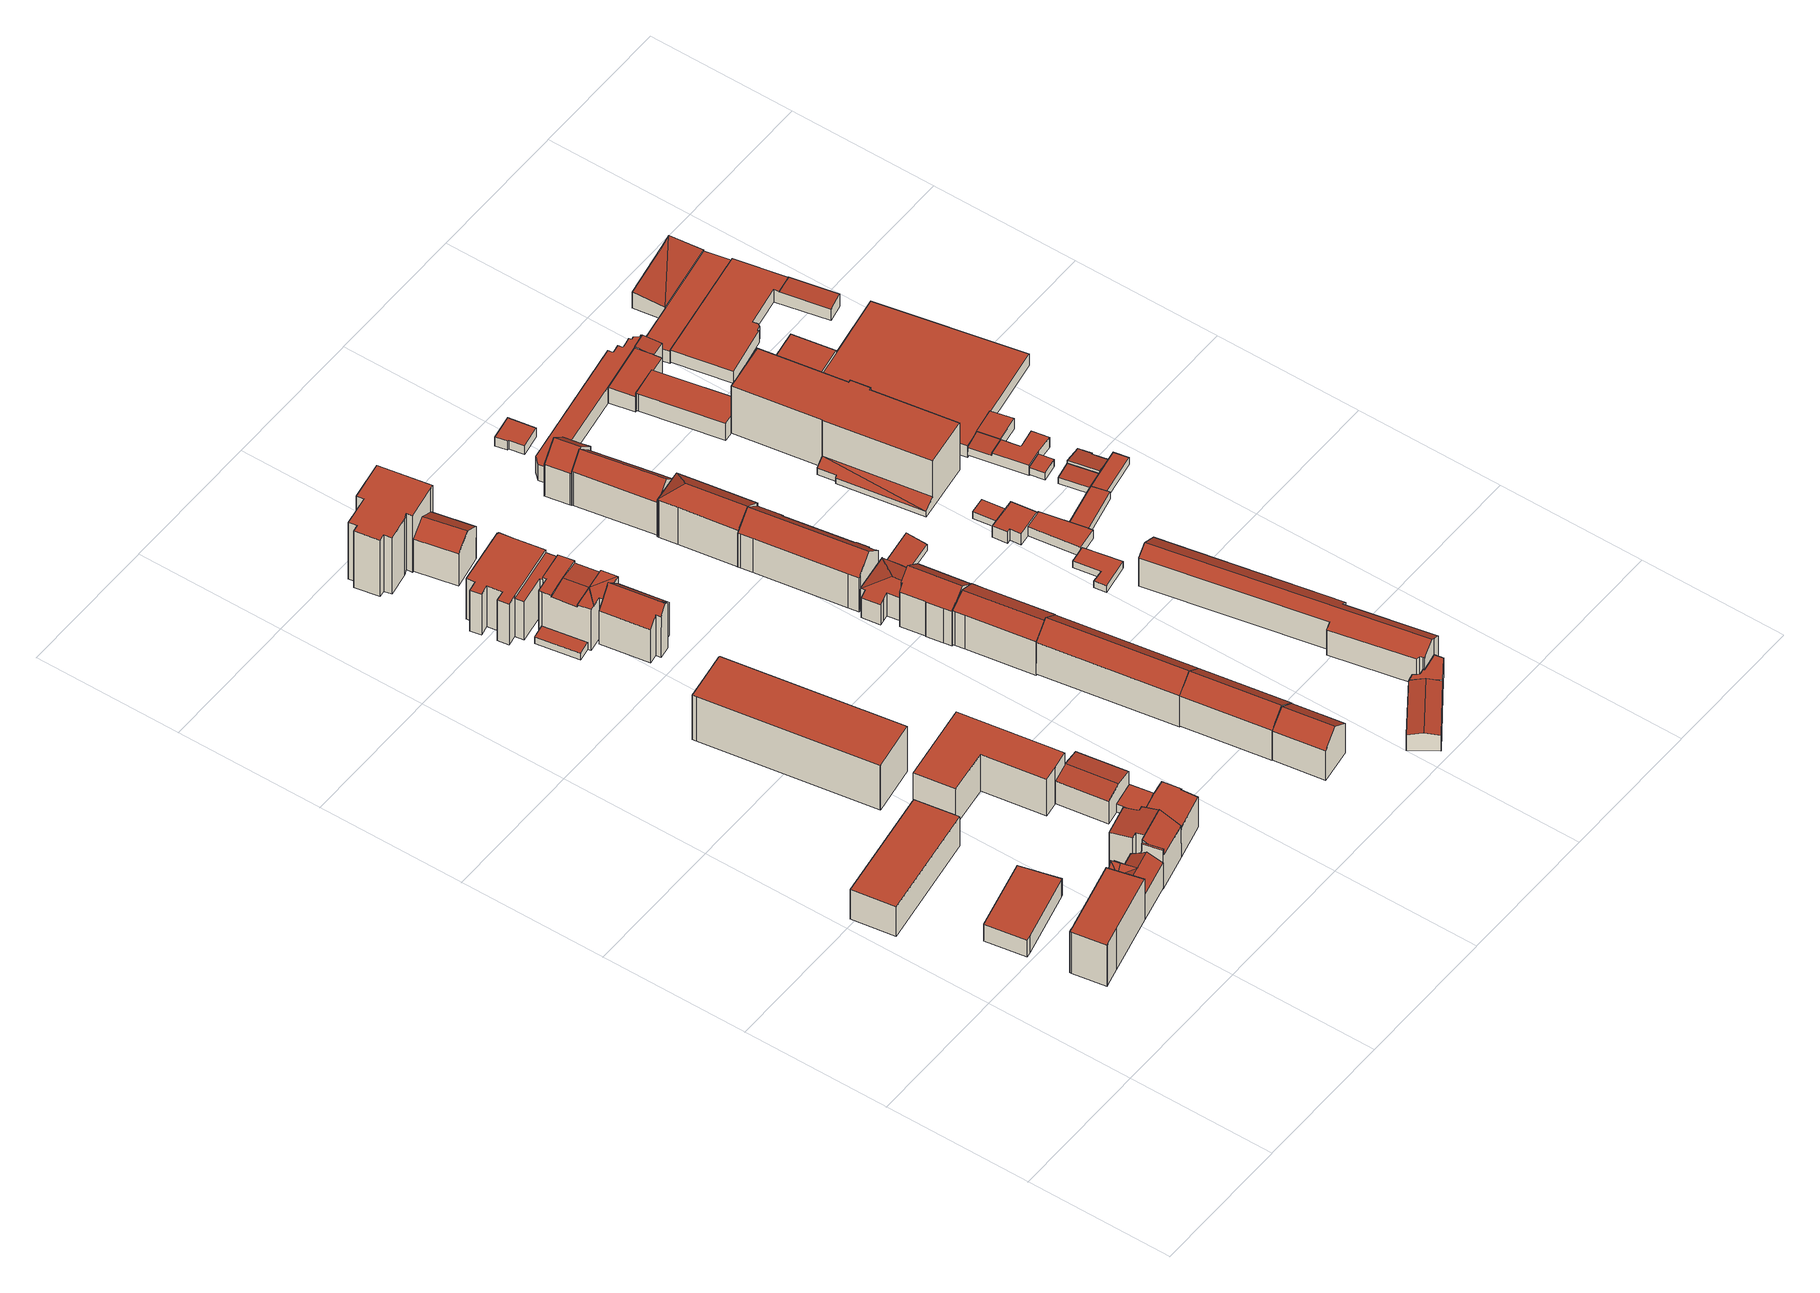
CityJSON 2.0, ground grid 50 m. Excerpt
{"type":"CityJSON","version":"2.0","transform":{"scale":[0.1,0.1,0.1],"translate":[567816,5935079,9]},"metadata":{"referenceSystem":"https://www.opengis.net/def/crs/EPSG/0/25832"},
"CityObjects":{
"building1":{"type":"Building","attributes":{"Gemeindeschluessel":"02000000","Geometrietyp2DReferenz":"3000","function":"31001_1010","roofType":"1000","measuredHeight":17.19,"storeysAboveGround":4},"geometry":[{"type":"MultiSurface","lod":"2","boundaries":[[[0,1,2,3]],[[3,2,4,5]],[[5,4,6,7]],[[8,9,10,11]],[[11,10,12,13]],[[13,12,14,15]],[[15,14,1,0]],[[16,17,7,6]],[[18,19,17,16]],[[19,18,9,8]],[[19,8,11,13,15,0,3,5,7,17]],[[9,18,16,6,4,2,1,14,12,10]]],"semantics":{"surfaces":[{"type":"WallSurface"},{"type":"GroundSurface"},{"type":"RoofSurface"}],"values":[0,0,0,0,0,0,0,0,0,0,1,2]}}]},
"building2":{"type":"Building","attributes":{"Gemeindeschluessel":"02000000","Geometrietyp2DReferenz":"3000","function":"31001_1010","roofType":"1000","measuredHeight":6.95,"storeysAboveGround":2},"geometry":[{"type":"MultiSurface","lod":"2","boundaries":[[[20,21,22,23]],[[23,22,24,25]],[[26,27,28,29]],[[29,28,30,31]],[[31,30,21,20]],[[32,33,27,26]],[[33,32,34,35]],[[35,34,25,24]],[[25,34,32,26,29,31,20,23]],[[24,22,21,30,28,27,33,35]]],"semantics":{"surfaces":[{"type":"WallSurface"},{"type":"GroundSurface"},{"type":"RoofSurface"}],"values":[0,0,0,0,0,0,0,0,1,2]}}]},
"building3":{"type":"Building","attributes":{"Gemeindeschluessel":"02000000","Geometrietyp2DReferenz":"3000","function":"31001_1010","roofType":"1000","measuredHeight":12.34,"storeysAboveGround":4},"geometry":[{"type":"MultiSurface","lod":"2","boundaries":[[[36,37,38,39,40]],[[41,42,43,44,45]],[[41,40,39,42]],[[42,39,38,43]],[[43,38,37,44]],[[44,37,36,45]],[[41,45,36,40]]],"semantics":{"surfaces":[{"type":"RoofSurface"},{"type":"GroundSurface"},{"type":"WallSurface"}],"values":[0,1,2,2,2,2,2]}}]},
"building4":{"type":"Building","attributes":{"Gemeindeschluessel":"02000000","Geometrietyp2DReferenz":"3000","function":"31001_1010","roofType":"3100","measuredHeight":13.07,"storeysAboveGround":2},"geometry":[{"type":"MultiSurface","lod":"2","boundaries":[[[46,47,48]],[[49,50,51,52]],[[51,50,53,47,46]],[[50,54,53]],[[55,56,54,50]],[[49,55,50]],[[55,57,58,56]],[[59,60,61,62]],[[62,61,63,64]],[[64,63,65,66]],[[19,67,68,69,70,59,62,64,66,71]],[[72,19,71,73]],[[70,69,48,47,53,54,56,58]],[[49,74,72,73,75]],[[69,68,51,46,48]],[[71,66,65,75,73]],[[59,70,58,57,60]],[[67,19,72,74,76]],[[68,67,76,52,51]],[[49,75,65,63,61,60,57,55]],[[74,49,52,76]]],"semantics":{"surfaces":[{"type":"RoofSurface"},{"type":"WallSurface"},{"type":"GroundSurface"}],"values":[0,0,0,0,0,0,0,1,1,1,2,1,1,0,1,1,1,1,1,0,0]}}]},
"building5":{"type":"Building","attributes":{"Gemeindeschluessel":"02000000","Geometrietyp2DReferenz":"3000","function":"31001_1010","roofType":"1000","measuredHeight":17.46,"storeysAboveGround":3},"geometry":[{"type":"MultiSurface","lod":"2","boundaries":[[[77,78,79,80,81,82,83,84,85,86]],[[87,88,89,90,91]],[[89,92,93,94,95]],[[96,97,98,99]],[[100,86,85,101]],[[101,85,84,102]],[[102,84,83,103]],[[104,79,78,105]],[[105,78,77,106]],[[106,77,86,100]],[[96,91,90,97]],[[89,88,92]],[[81,95,94,82]],[[107,108,104,105,106,100,101,102,103,109]],[[108,107,87,91,96,99]],[[107,109,93,92,88,87]],[[104,108,99,98,80,79]],[[97,90,89,95,81,80,98]],[[109,103,83,82,94,93]]],"semantics":{"surfaces":[{"type":"RoofSurface"},{"type":"WallSurface"},{"type":"GroundSurface"}],"values":[0,0,0,0,1,1,1,1,1,1,1,1,1,2,1,1,1,1,1]}}]},
"building6":{"type":"Building","attributes":{"Gemeindeschluessel":"02000000","Geometrietyp2DReferenz":"3000","function":"31001_1010","roofType":"1000","measuredHeight":15.32,"storeysAboveGround":4},"geometry":[{"type":"MultiSurface","lod":"2","boundaries":[[[110,111,112,113]],[[114,115,116,117]],[[117,116,118,119]],[[120,118,116,115,121,112,111]],[[122,110,113,123,114,117,119]],[[122,119,118,120]],[[114,123,121,115]],[[110,122,120,111]],[[123,113,112,121]]],"semantics":{"surfaces":[{"type":"WallSurface"},{"type":"RoofSurface"},{"type":"GroundSurface"}],"values":[0,0,0,1,2,0,0,0,0]}}]},
"building7":{"type":"Building","attributes":{"Gemeindeschluessel":"02000000","Geometrietyp2DReferenz":"3000","function":"31001_1020","roofType":"1000","measuredHeight":18.68,"storeysAboveGround":5},"geometry":[{"type":"MultiSurface","lod":"2","boundaries":[[[124,125,126,127,128,129,130,131,132,133]],[[134,135,136,137,138,139,140,141,142,143]],[[134,131,130,135]],[[135,130,129,136]],[[136,129,128,137]],[[138,127,126,139]],[[140,125,124,141]],[[142,133,132,143]],[[142,141,124,133]],[[140,139,126,125]],[[138,137,128,127]],[[134,143,132,131]]],"semantics":{"surfaces":[{"type":"RoofSurface"},{"type":"GroundSurface"},{"type":"WallSurface"}],"values":[0,1,2,2,2,2,2,2,2,2,2,2]}}]},
"building8":{"type":"Building","attributes":{"Gemeindeschluessel":"02000000","Geometrietyp2DReferenz":"3000","function":"31001_1120","roofType":"1000","measuredHeight":12.52,"storeysAboveGround":3},"geometry":[{"type":"MultiSurface","lod":"2","boundaries":[[[144,145,146,147]],[[148,149,150,151]],[[152,153,154,155]],[[156,150,149,157,146,145,158,159]],[[148,151,109,103,160,161,152,155,162]],[[163,164,154,153,165,144,147]],[[154,164,162,155]],[[148,162,164,163,157,149]],[[163,147,146,157]],[[161,160,158,145,144,165]],[[165,153,152,161]],[[109,151,150,156]],[[103,109,156,159]],[[160,103,159,158]]],"semantics":{"surfaces":[{"type":"WallSurface"},{"type":"RoofSurface"},{"type":"GroundSurface"}],"values":[0,0,0,1,2,1,0,0,0,0,0,0,0,0]}}]},
"building9":{"type":"Building","attributes":{"Gemeindeschluessel":"02000000","Geometrietyp2DReferenz":"3000","function":"31001_1120","roofType":"3100","measuredHeight":10.35,"storeysAboveGround":3},"geometry":[{"type":"MultiSurface","lod":"2","boundaries":[[[166,167,168,169,170]],[[171,169,168,172]],[[173,170,169,171]],[[174,175,166,170,173]],[[176,174,173,171,172]],[[175,174,176,177]],[[176,172,168,167,177]],[[175,177,167,166]]],"semantics":{"surfaces":[{"type":"RoofSurface"},{"type":"WallSurface"},{"type":"GroundSurface"}],"values":[0,1,1,1,2,1,1,0]}}]},
"building10":{"type":"Building","attributes":{"Gemeindeschluessel":"02000000","Geometrietyp2DReferenz":"3000","function":"31001_2460","roofType":"1000","measuredHeight":2.86,"storeysAboveGround":1},"geometry":[{"type":"MultiSurface","lod":"2","boundaries":[[[178,179,180,181]],[[182,183,184,185]],[[182,181,180,183]],[[183,180,179,184]],[[184,179,178,185]],[[185,178,181,182]]],"semantics":{"surfaces":[{"type":"RoofSurface"},{"type":"GroundSurface"},{"type":"WallSurface"}],"values":[0,1,2,2,2,2]}}]},
"building11":{"type":"Building","attributes":{"Gemeindeschluessel":"02000000","Geometrietyp2DReferenz":"3000","function":"31001_1010","roofType":"3100","measuredHeight":20,"storeysAboveGround":4},"geometry":[{"type":"MultiSurface","lod":"2","boundaries":[[[186,187,188,189,190,191]],[[190,192,193,194,195,191]],[[196,189,188,197]],[[197,188,187,198]],[[198,187,186,199]],[[200,195,194,201]],[[201,194,193,202]],[[202,193,192,203]],[[199,186,191,195,200]],[[203,192,190,189,196]],[[203,196,197,198,199,200,201,202]]],"semantics":{"surfaces":[{"type":"RoofSurface"},{"type":"WallSurface"},{"type":"GroundSurface"}],"values":[0,0,1,1,1,1,1,1,1,1,2]}}]},
"building12":{"type":"Building","attributes":{"Gemeindeschluessel":"02000000","Geometrietyp2DReferenz":"3000","function":"31001_1120","roofType":"1000","measuredHeight":17,"storeysAboveGround":5},"geometry":[{"type":"MultiSurface","lod":"2","boundaries":[[[204,205,206,207,208,209]],[[210,211,212,213]],[[214,215,211,210]],[[216,217,218,219,220]],[[211,221,222,212]],[[215,223,221,211]],[[224,225,226,227]],[[227,226,228,229,230]],[[231,232,233,234]],[[234,233,235,236]],[[208,237,238,209]],[[239,206,205,240]],[[240,205,204,241]],[[219,214,210,220]],[[242,218,217,243]],[[244,245,246,247]],[[248,249,250,251]],[[252,229,228,253]],[[239,240,241,254,248,251,255,256,244,247,257,231,234,236,258,259,242,243,260,261,252,253,262]],[[263,264,250,249,238,237,265,266,267,235,233,232,268,246,245]],[[258,236,235,267,213,212,222]],[[266,265,261,260]],[[264,263,256,255]],[[242,259,223,215,214,219,218]],[[262,253,228,226,225]],[[259,258,222,221,223]],[[239,262,225,224,207,206]],[[238,249,248,254]],[[254,241,204,209,238]],[[237,208,207,224,227,230,265]],[[252,261,265,230,229]],[[250,264,255,251]],[[263,245,244,256]],[[260,243,217,216,266]],[[246,268,257,247]],[[268,232,231,257]],[[267,266,216,220,210,213]]],"semantics":{"surfaces":[{"type":"RoofSurface"},{"type":"WallSurface"},{"type":"GroundSurface"}],"values":[0,0,0,0,0,0,0,0,1,1,1,1,1,1,1,1,1,1,2,0,1,1,1,1,1,1,1,1,1,1,1,1,1,1,1,1,1]}}]},
"building13":{"type":"Building","attributes":{"Gemeindeschluessel":"02000000","Geometrietyp2DReferenz":"3000","function":"31001_1010","roofType":"3200","measuredHeight":17.15,"storeysAboveGround":5},"geometry":[{"type":"MultiSurface","lod":"2","boundaries":[[[269,270,271,272,273,274,275,276,277,278]],[[279,280,281,271,282]],[[283,284,280,285]],[[281,280,284]],[[286,287,288,289,281,284]],[[281,290,291,292,271]],[[289,290,281]],[[289,293,294,295,296,297,290]],[[298,299,300,225,301]],[[302,303,304,305,306,307]],[[308,278,277,309]],[[309,277,276,310]],[[301,275,274,298]],[[292,272,271]],[[271,270,282]],[[183,269,278,308]],[[279,285,280]],[[311,288,287,312]],[[312,287,286,313]],[[290,297,291]],[[307,295,294,302]],[[314,225,300,315]],[[315,300,299,316]],[[317,306,305,318]],[[318,305,304,319]],[[319,304,303,320]],[[321,283,285,279,282,270,269,183]],[[322,311,312,313,321,183,308,309,310,314,315,316,323,324,317,318,319,320]],[[324,323,273,272,292,291,297,296]],[[321,313,286,284,283]],[[322,320,303,302,294,293]],[[317,324,296,295,307,306]],[[311,322,293,289,288]],[[323,316,299,298,274,273]],[[314,310,276,275,301,225]]],"semantics":{"surfaces":[{"type":"RoofSurface"},{"type":"WallSurface"},{"type":"GroundSurface"}],"values":[0,0,0,0,0,0,0,0,0,0,1,1,1,1,1,1,1,1,1,1,1,1,1,1,1,1,1,2,1,1,1,1,1,1,1]}}]},
"building14":{"type":"Building","attributes":{"Gemeindeschluessel":"02000000","Geometrietyp2DReferenz":"3000","function":"31001_1010","roofType":"1000","measuredHeight":23.57,"storeysAboveGround":6},"geometry":[{"type":"MultiSurface","lod":"2","boundaries":[[[325,326,327,328,329,330,331,332,333,334,335,336,337,338]],[[339,340,341,342,343,344,345,346,347,348,349,350,351,352]],[[339,338,337,340]],[[340,337,336,341]],[[341,336,335,342]],[[342,335,334,343]],[[343,334,333,344]],[[344,333,332,345]],[[345,332,331,346]],[[346,331,330,347]],[[347,330,329,348]],[[348,329,328,349]],[[349,328,327,350]],[[350,327,326,351]],[[351,326,325,352]],[[352,325,338,339]]],"semantics":{"surfaces":[{"type":"RoofSurface"},{"type":"GroundSurface"},{"type":"WallSurface"}],"values":[0,1,2,2,2,2,2,2,2,2,2,2,2,2,2,2]}}]},
"building15":{"type":"Building","attributes":{"Gemeindeschluessel":"02000000","Geometrietyp2DReferenz":"3000","function":"31001_1010","roofType":"3100","measuredHeight":17.21,"storeysAboveGround":4},"geometry":[{"type":"MultiSurface","lod":"2","boundaries":[[[353,354,355,356]],[[357,353,356,358]],[[357,358,359,360]],[[361,359,358,356,355]],[[362,360,359,361]],[[357,360,362,354,353]],[[362,361,355,354]]],"semantics":{"surfaces":[{"type":"RoofSurface"},{"type":"WallSurface"},{"type":"GroundSurface"}],"values":[0,1,2,1,1,1,0]}}]},
"building16":{"type":"Building","attributes":{"Gemeindeschluessel":"02000000","Geometrietyp2DReferenz":"3000","function":"31001_1010","roofType":"3100","measuredHeight":16.68,"storeysAboveGround":4},"geometry":[{"type":"MultiSurface","lod":"2","boundaries":[[[363,364,365,366]],[[364,367,368,365]],[[369,363,366,370]],[[371,368,367,372]],[[372,367,364,363,369]],[[370,366,365,368,371]],[[370,371,372,369]]],"semantics":{"surfaces":[{"type":"RoofSurface"},{"type":"WallSurface"},{"type":"GroundSurface"}],"values":[0,0,1,1,1,1,2]}}]},
"building17":{"type":"Building","attributes":{"Gemeindeschluessel":"02000000","Geometrietyp2DReferenz":"3000","function":"31001_1010","roofType":"3100","measuredHeight":17.34,"storeysAboveGround":4},"geometry":[{"type":"MultiSurface","lod":"2","boundaries":[[[373,374,375,376]],[[374,377,378,375]],[[379,373,376,380]],[[381,378,377,382]],[[382,377,374,373,379]],[[380,376,375,378,381]],[[380,381,382,379]]],"semantics":{"surfaces":[{"type":"RoofSurface"},{"type":"WallSurface"},{"type":"GroundSurface"}],"values":[0,0,1,1,1,1,2]}}]},
"building18":{"type":"Building","attributes":{"Gemeindeschluessel":"02000000","Geometrietyp2DReferenz":"3000","function":"31001_1010","roofType":"3100","measuredHeight":17.79,"storeysAboveGround":4},"geometry":[{"type":"MultiSurface","lod":"2","boundaries":[[[383,375,384,385]],[[375,378,386,384]],[[387,383,385,388]],[[389,386,378,390]],[[390,378,375,383,387]],[[388,385,384,386,389]],[[388,389,390,387]]],"semantics":{"surfaces":[{"type":"RoofSurface"},{"type":"WallSurface"},{"type":"GroundSurface"}],"values":[0,0,1,1,1,1,2]}}]},
"building19":{"type":"Building","attributes":{"Gemeindeschluessel":"02000000","Geometrietyp2DReferenz":"3000","function":"31001_1010","roofType":"3100","measuredHeight":17.08,"storeysAboveGround":4},"geometry":[{"type":"MultiSurface","lod":"2","boundaries":[[[391,392,393,394,395,396]],[[397,398,399,400]],[[400,399,401,402]],[[403,395,394,404]],[[404,394,393,405]],[[405,393,392,406]],[[397,400,402,407,403,404,405,406]],[[396,395,403,407,408]],[[408,407,402,401]],[[397,406,392,391,398]],[[408,401,399,398,391,396]]],"semantics":{"surfaces":[{"type":"RoofSurface"},{"type":"WallSurface"},{"type":"GroundSurface"}],"values":[0,1,1,1,1,1,2,1,1,1,0]}}]},
"building20":{"type":"Building","attributes":{"Gemeindeschluessel":"02000000","Geometrietyp2DReferenz":"3000","function":"31001_1010","roofType":"3100","measuredHeight":19.6,"storeysAboveGround":4},"geometry":[{"type":"MultiSurface","lod":"2","boundaries":[[[409,410,411,412,413,414,415,416,417,418]],[[419,415,414,420]],[[421,418,417,422]],[[422,417,416,423]],[[424,413,412,425]],[[425,412,411,426]],[[426,411,410,427]],[[427,410,409,428]],[[428,409,418,421]],[[429,419,420,430]],[[430,420,414,413,424]],[[423,416,415,419,429]],[[423,429,430,424,425,426,427,428,421,422]]],"semantics":{"surfaces":[{"type":"RoofSurface"},{"type":"WallSurface"},{"type":"GroundSurface"}],"values":[0,0,1,1,1,1,1,1,1,1,1,1,2]}}]},
"building21":{"type":"Building","attributes":{"Gemeindeschluessel":"02000000","Geometrietyp2DReferenz":"3000","function":"31001_1120","roofType":"3200","measuredHeight":11.27,"storeysAboveGround":2},"geometry":[{"type":"MultiSurface","lod":"2","boundaries":[[[431,432,433,434,435,436]],[[437,438,439,440,433,432]],[[423,441,442,443]],[[443,442,444,445]],[[446,436,435,447]],[[447,435,434,448]],[[449,440,439,450]],[[450,439,438,429]],[[451,452,453,454]],[[455,456,452,451]],[[423,443,445,455,451,454,457,446,447,448,449,450,429]],[[449,448,434,433,440]],[[456,455,445,444]],[[423,429,438,437,441]],[[446,457,458,431,436]],[[458,457,454,453]],[[458,453,452,456,444,442,441,437,432,431]]],"semantics":{"surfaces":[{"type":"RoofSurface"},{"type":"WallSurface"},{"type":"GroundSurface"}],"values":[0,0,1,1,1,1,1,1,1,1,2,1,1,1,1,1,0]}}]},
"building22":{"type":"Building","attributes":{"Gemeindeschluessel":"02000000","Geometrietyp2DReferenz":"3000","function":"31001_1010","roofType":"3100","measuredHeight":19.49,"storeysAboveGround":4},"geometry":[{"type":"MultiSurface","lod":"2","boundaries":[[[459,460,461,462,463,464,465,466,467]],[[468,465,464,469,470,471,472,473,474,475,476,477]],[[478,467,466,479]],[[480,463,462,481]],[[481,462,461,482]],[[482,461,460,483]],[[483,460,459,484]],[[484,459,467,478]],[[485,477,476,486]],[[486,476,475,487]],[[487,475,474,488]],[[488,474,473,489]],[[489,473,472,490]],[[490,472,471,491]],[[491,471,470,492]],[[492,470,469,493]],[[494,468,477,485]],[[493,469,464,463,480]],[[479,466,465,468,494]],[[479,494,485,486,487,488,489,490,491,492,493,480,481,482,483,484,478]]],"semantics":{"surfaces":[{"type":"RoofSurface"},{"type":"WallSurface"},{"type":"GroundSurface"}],"values":[0,0,1,1,1,1,1,1,1,1,1,1,1,1,1,1,1,1,1,2]}}]},
"building23":{"type":"Building","attributes":{"Gemeindeschluessel":"02000000","Geometrietyp2DReferenz":"3000","function":"31001_1120","roofType":"3100","measuredHeight":7.47,"storeysAboveGround":2},"geometry":[{"type":"MultiSurface","lod":"2","boundaries":[[[495,496,497,498,499]],[[500,501,496,495]],[[502,499,498,503]],[[503,498,497,504]],[[505,501,500,506]],[[506,500,495,499,502]],[[504,497,496,501,505]],[[504,505,506,502,503]]],"semantics":{"surfaces":[{"type":"RoofSurface"},{"type":"WallSurface"},{"type":"GroundSurface"}],"values":[0,0,1,1,1,1,1,2]}}]},
"building24":{"type":"Building","attributes":{"Gemeindeschluessel":"02000000","Geometrietyp2DReferenz":"3000","function":"31001_1010","roofType":"3200","measuredHeight":19.54,"storeysAboveGround":5},"geometry":[{"type":"MultiSurface","lod":"2","boundaries":[[[507,508,509,510,511,512,513]],[[514,515,516,517,508,507]],[[517,518,519,520,521,509,508]],[[522,513,512,523]],[[523,512,511,524]],[[524,511,510,525]],[[526,516,515,527]],[[527,515,514,528]],[[529,521,520,530]],[[530,520,519,531]],[[531,519,518,532]],[[526,527,528,522,523,524,525,529,530,531,532]],[[526,532,518,517,516]],[[522,528,514,507,513]],[[529,525,510,509,521]]],"semantics":{"surfaces":[{"type":"RoofSurface"},{"type":"WallSurface"},{"type":"GroundSurface"}],"values":[0,0,0,1,1,1,1,1,1,1,1,2,1,1,1]}}]},
"building25":{"type":"Building","attributes":{"Gemeindeschluessel":"02000000","Geometrietyp2DReferenz":"3000","function":"31001_1010","roofType":"3100","measuredHeight":18.91,"storeysAboveGround":4},"geometry":[{"type":"MultiSurface","lod":"2","boundaries":[[[533,534,535,536,537]],[[538,539,540,541]],[[542,534,533,543]],[[544,538,541,542,543,545]],[[546,544,545,537,536]],[[539,538,544,546]],[[545,543,533,537]],[[542,541,540,535,534]],[[539,546,536,535,540]]],"semantics":{"surfaces":[{"type":"RoofSurface"},{"type":"WallSurface"},{"type":"GroundSurface"}],"values":[0,1,1,2,1,1,1,1,0]}}]},
"building26":{"type":"Building","attributes":{"Gemeindeschluessel":"02000000","Geometrietyp2DReferenz":"3000","function":"31001_1010","roofType":"3100","measuredHeight":18.67,"storeysAboveGround":4},"geometry":[{"type":"MultiSurface","lod":"2","boundaries":[[[547,548,549,550,551,552]],[[553,550,549,554]],[[554,549,548,555]],[[555,548,547,556]],[[557,558,559,560]],[[561,557,560,562,553,554,555,556]],[[551,550,553,562,563]],[[561,556,547,552,564]],[[563,562,560,559]],[[558,557,561,564]],[[558,564,552,551,563,559]]],"semantics":{"surfaces":[{"type":"RoofSurface"},{"type":"WallSurface"},{"type":"GroundSurface"}],"values":[0,1,1,1,1,2,1,1,1,1,0]}}]},
"building27":{"type":"Building","attributes":{"Gemeindeschluessel":"02000000","Geometrietyp2DReferenz":"3000","function":"31001_1010","roofType":"2100","measuredHeight":4.06,"storeysAboveGround":1},"geometry":[{"type":"MultiSurface","lod":"2","boundaries":[[[565,566,567,568,569]],[[570,567,571,572,573,574,575,576]],[[567,566,571]],[[577,571,566,565,578]],[[578,565,569,579]],[[580,576,575,581]],[[581,575,574,582]],[[582,574,573,583]],[[583,573,572,584]],[[584,572,571,577]],[[567,570,568]],[[579,569,568,570,576,580]],[[579,580,581,582,583,584,577,578]]],"semantics":{"surfaces":[{"type":"RoofSurface"},{"type":"WallSurface"},{"type":"GroundSurface"}],"values":[0,0,1,1,1,1,1,1,1,1,1,1,2]}}]},
"building28":{"type":"Building","attributes":{"Gemeindeschluessel":"02000000","Geometrietyp2DReferenz":"3000","function":"31001_2010","roofType":"1000","measuredHeight":6.34,"storeysAboveGround":2},"geometry":[{"type":"MultiSurface","lod":"2","boundaries":[[[585,586,587,588]],[[588,587,589,590]],[[590,589,591,592]],[[592,591,593,594]],[[594,593,595,596]],[[597,598,599,600]],[[596,595,598,597]],[[586,585,600,599]],[[600,585,588,590,592,594,596,597]],[[586,599,598,595,593,591,589,587]]],"semantics":{"surfaces":[{"type":"WallSurface"},{"type":"GroundSurface"},{"type":"RoofSurface"}],"values":[0,0,0,0,0,0,0,0,1,2]}}]},
"building29":{"type":"Building","attributes":{"Gemeindeschluessel":"02000000","Geometrietyp2DReferenz":"3000","function":"31001_2100","roofType":"1000","measuredHeight":3.72,"storeysAboveGround":1},"geometry":[{"type":"MultiSurface","lod":"2","boundaries":[[[601,602,603,604]],[[604,603,605,606]],[[606,605,607,608]],[[608,607,609,610]],[[610,609,611,612]],[[602,601,612,611]],[[612,601,604,606,608,610]],[[602,611,609,607,605,603]]],"semantics":{"surfaces":[{"type":"WallSurface"},{"type":"GroundSurface"},{"type":"RoofSurface"}],"values":[0,0,0,0,0,0,1,2]}}]},
"building30":{"type":"Building","attributes":{"Gemeindeschluessel":"02000000","Geometrietyp2DReferenz":"3000","function":"31001_1010","roofType":"3100","measuredHeight":14.21,"storeysAboveGround":3},"geometry":[{"type":"MultiSurface","lod":"2","boundaries":[[[613,614,615,616,617,618,619,620,621]],[[619,622,623,624,625,626,620]],[[627,618,617,628]],[[628,617,616,629]],[[629,616,615,630]],[[630,615,614,631]],[[631,614,613,632]],[[632,613,621,633]],[[634,626,625,635]],[[635,625,624,636]],[[636,624,623,637]],[[637,623,622,638]],[[638,622,619,618,627]],[[633,621,620,626,634]],[[633,634,635,636,637,638,627,628,629,630,631,632]]],"semantics":{"surfaces":[{"type":"RoofSurface"},{"type":"WallSurface"},{"type":"GroundSurface"}],"values":[0,0,1,1,1,1,1,1,1,1,1,1,1,1,2]}}]},
"building31":{"type":"Building","attributes":{"Gemeindeschluessel":"02000000","Geometrietyp2DReferenz":"3000","function":"31001_2460","roofType":"1000","measuredHeight":2.64,"storeysAboveGround":1},"geometry":[{"type":"MultiSurface","lod":"2","boundaries":[[[639,640,641,642]],[[643,644,640,639]],[[645,646,647,641,640,644]],[[648,643,639,642,649,650]],[[650,649,647,646]],[[649,642,641,647]],[[643,648,645,644]],[[648,650,646,645]]],"semantics":{"surfaces":[{"type":"WallSurface"},{"type":"RoofSurface"},{"type":"GroundSurface"}],"values":[0,0,1,2,0,0,0,0]}}]},
"building32":{"type":"Building","attributes":{"Gemeindeschluessel":"02000000","Geometrietyp2DReferenz":"3000","function":"31001_1010","roofType":"1000","measuredHeight":4.67,"storeysAboveGround":1},"geometry":[{"type":"MultiSurface","lod":"2","boundaries":[[[651,652,653,654]],[[654,653,655,656]],[[657,658,659,660]],[[660,659,661,662]],[[656,655,663,664]],[[664,663,658,657]],[[652,651,662,661]],[[662,651,654,656,664,657,660]],[[652,661,659,658,663,655,653]]],"semantics":{"surfaces":[{"type":"WallSurface"},{"type":"GroundSurface"},{"type":"RoofSurface"}],"values":[0,0,0,0,0,0,0,1,2]}}]},
"building33":{"type":"Building","attributes":{"Gemeindeschluessel":"02000000","Geometrietyp2DReferenz":"3000","function":"31001_2460","roofType":"1000","measuredHeight":3.65,"storeysAboveGround":1},"geometry":[{"type":"MultiSurface","lod":"2","boundaries":[[[665,666,667,668]],[[669,670,671,672]],[[673,671,670,667,666,674]],[[675,676,665,668,669,672]],[[669,668,667,670]],[[675,672,671,673]],[[676,675,673,674]],[[665,676,674,666]]],"semantics":{"surfaces":[{"type":"WallSurface"},{"type":"RoofSurface"},{"type":"GroundSurface"}],"values":[0,0,1,2,0,0,0,0]}}]},
"building34":{"type":"Building","attributes":{"Gemeindeschluessel":"02000000","Geometrietyp2DReferenz":"3000","function":"31001_2460","roofType":"1000","measuredHeight":2.88,"storeysAboveGround":1},"geometry":[{"type":"MultiSurface","lod":"2","boundaries":[[[677,678,679,680]],[[681,682,651,683]],[[681,680,679,682]],[[682,679,678,651]],[[651,678,677,683]],[[683,677,680,681]]],"semantics":{"surfaces":[{"type":"RoofSurface"},{"type":"GroundSurface"},{"type":"WallSurface"}],"values":[0,1,2,2,2,2]}}]},
"building35":{"type":"Building","attributes":{"Gemeindeschluessel":"02000000","Geometrietyp2DReferenz":"3000","function":"31001_2010","roofType":"1000","measuredHeight":6.74,"storeysAboveGround":2},"geometry":[{"type":"MultiSurface","lod":"2","boundaries":[[[684,685,686,687,688,689,690,691,692,693,694,695,696,697,698]],[[699,700,701,702,703,704,705,706,707,708,709,710,711,712,713]],[[713,712,685,684]],[[712,711,686,685]],[[711,710,687,686]],[[710,709,688,687]],[[709,708,689,688]],[[708,707,690,689]],[[707,706,691,690]],[[706,705,692,691]],[[705,704,693,692]],[[704,703,694,693]],[[703,702,695,694]],[[702,701,696,695]],[[701,700,697,696]],[[700,699,698,697]],[[699,713,684,698]]],"semantics":{"surfaces":[{"type":"GroundSurface"},{"type":"RoofSurface"},{"type":"WallSurface"}],"values":[0,1,2,2,2,2,2,2,2,2,2,2,2,2,2,2,2]}}]},
"building36":{"type":"Building","attributes":{"Gemeindeschluessel":"02000000","Geometrietyp2DReferenz":"3000","function":"31001_2460","roofType":"1000","measuredHeight":2.92,"storeysAboveGround":1},"geometry":[{"type":"MultiSurface","lod":"2","boundaries":[[[714,715,716,717]],[[714,718,719,715]],[[719,718,720,721]],[[721,720,722,723]],[[716,723,722,717]],[[714,717,722,720,718]],[[715,719,721,723,716]]],"semantics":{"surfaces":[{"type":"WallSurface"},{"type":"GroundSurface"},{"type":"RoofSurface"}],"values":[0,0,0,0,0,1,2]}}]},
"building37":{"type":"Building","attributes":{"Gemeindeschluessel":"02000000","Geometrietyp2DReferenz":"3000","function":"31001_2010","roofType":"1000","measuredHeight":7.22,"storeysAboveGround":2},"geometry":[{"type":"MultiSurface","lod":"2","boundaries":[[[724,725,726,727,728,729,730,731,732]],[[733,734,735,736,737,738,739,740,741]],[[734,731,730,735]],[[735,730,729,736]],[[736,729,728,737]],[[737,728,727,738]],[[738,727,726,739]],[[739,726,725,740]],[[740,725,724,741]],[[733,732,731,734]],[[733,741,724,732]]],"semantics":{"surfaces":[{"type":"RoofSurface"},{"type":"GroundSurface"},{"type":"WallSurface"}],"values":[0,1,2,2,2,2,2,2,2,2,2]}}]},
"building38":{"type":"Building","attributes":{"Gemeindeschluessel":"02000000","Geometrietyp2DReferenz":"3000","function":"31001_1010","roofType":"1000","measuredHeight":19.66,"storeysAboveGround":4},"geometry":[{"type":"MultiSurface","lod":"2","boundaries":[[[742,743,744,745,746]],[[744,747,748,745]],[[749,750,751,752]],[[752,751,753,754]],[[755,756,757,758]],[[758,757,759,760]],[[761,743,742,762]],[[762,742,746,763]],[[764,765,766,767]],[[767,766,768,769]],[[748,770,771,745]],[[772,761,762,763,773,749,752,754,755,758,760,764,767,769]],[[773,763,746,745,771,774]],[[770,748,747,772,769,768]],[[761,772,747,744,743]],[[750,749,773,774]],[[765,764,760,759]],[[756,755,754,753]],[[756,753,751,750,774,771,770,768,766,765,759,757]]],"semantics":{"surfaces":[{"type":"RoofSurface"},{"type":"WallSurface"},{"type":"GroundSurface"}],"values":[0,0,1,1,1,1,1,1,1,1,1,2,1,1,1,1,1,1,0]}}]},
"building39":{"type":"Building","attributes":{"Gemeindeschluessel":"02000000","Geometrietyp2DReferenz":"3000","function":"31001_1010","roofType":"1000","measuredHeight":7.03,"storeysAboveGround":2},"geometry":[{"type":"MultiSurface","lod":"2","boundaries":[[[775,776,777,778,779]],[[780,781,777,776]],[[782,783,784,785]],[[775,779,786]],[[782,785,787,788,789,790]],[[790,789,778,777,781]],[[791,787,785,784]],[[782,790,781,780,792,783]],[[793,788,787,791]],[[792,780,776,775]],[[789,788,793,786,779,778]],[[792,775,786,793,791,784,783]]],"semantics":{"surfaces":[{"type":"RoofSurface"},{"type":"WallSurface"},{"type":"GroundSurface"}],"values":[0,0,1,1,2,1,1,1,1,1,1,0]}}]},
"building40":{"type":"Building","attributes":{"Gemeindeschluessel":"02000000","Geometrietyp2DReferenz":"3000","function":"31001_2140","roofType":"1000","measuredHeight":3.11,"storeysAboveGround":1},"geometry":[{"type":"MultiSurface","lod":"2","boundaries":[[[794,795,796,797]],[[794,798,799,795]],[[799,798,800,801]],[[796,801,800,797]],[[794,797,800,798]],[[795,799,801,796]]],"semantics":{"surfaces":[{"type":"WallSurface"},{"type":"GroundSurface"},{"type":"RoofSurface"}],"values":[0,0,0,0,1,2]}}]},
"building41":{"type":"Building","attributes":{"Gemeindeschluessel":"02000000","Geometrietyp2DReferenz":"3000","function":"31001_2010","roofType":"1000","measuredHeight":2.93,"storeysAboveGround":1},"geometry":[{"type":"MultiSurface","lod":"2","boundaries":[[[802,803,804,805]],[[806,807,808,809]],[[806,805,804,807]],[[807,804,803,808]],[[808,803,802,809]],[[809,802,805,806]]],"semantics":{"surfaces":[{"type":"RoofSurface"},{"type":"GroundSurface"},{"type":"WallSurface"}],"values":[0,1,2,2,2,2]}}]},
"building42":{"type":"Building","attributes":{"Gemeindeschluessel":"02000000","Geometrietyp2DReferenz":"3000","function":"31001_2460","roofType":"3500","measuredHeight":3.55,"storeysAboveGround":1},"geometry":[{"type":"MultiSurface","lod":"2","boundaries":[[[810,811,812]],[[813,811,810]],[[813,814,815,811]],[[816,814,813,817]],[[818,819,816,817]],[[815,814,816,819,820]],[[820,819,818,810,812]],[[818,817,813,810]],[[820,812,811,815]]],"semantics":{"surfaces":[{"type":"RoofSurface"},{"type":"WallSurface"},{"type":"GroundSurface"}],"values":[0,0,0,1,2,1,1,1,0]}}]},
"building43":{"type":"Building","attributes":{"Gemeindeschluessel":"02000000","Geometrietyp2DReferenz":"3000","function":"31001_2460","roofType":"1000","measuredHeight":2.98,"storeysAboveGround":1},"geometry":[{"type":"MultiSurface","lod":"2","boundaries":[[[821,822,721,720]],[[720,721,723,722]],[[823,824,722,723]],[[822,821,824,823]],[[824,821,720,722]],[[822,823,723,721]]],"semantics":{"surfaces":[{"type":"WallSurface"},{"type":"GroundSurface"},{"type":"RoofSurface"}],"values":[0,0,0,0,1,2]}}]},
"building44":{"type":"Building","attributes":{"Gemeindeschluessel":"02000000","Geometrietyp2DReferenz":"3000","function":"31001_2100","roofType":"1000","measuredHeight":4.37,"storeysAboveGround":1},"geometry":[{"type":"MultiSurface","lod":"2","boundaries":[[[825,826,827,828,829,830]],[[831,832,833,834]],[[825,835,836,826]],[[837,838,839,840]],[[841,833,832,842]],[[828,831,834,829]],[[839,838,843,844,845,836,835]],[[837,840,846,841,842,847,848,849,850]],[[848,847,827,826,836,845]],[[846,840,839,835,825,830]],[[849,848,845,844]],[[850,849,844,843]],[[837,850,843,838]],[[847,842,832,831,828,827]],[[841,846,830,829,834,833]]],"semantics":{"surfaces":[{"type":"RoofSurface"},{"type":"WallSurface"},{"type":"GroundSurface"}],"values":[0,0,1,1,1,1,0,2,1,1,1,1,1,1,1]}}]},
"building45":{"type":"Building","attributes":{"Gemeindeschluessel":"02000000","Geometrietyp2DReferenz":"3000","function":"31001_2140","roofType":"2100","measuredHeight":4.21,"storeysAboveGround":1},"geometry":[{"type":"MultiSurface","lod":"2","boundaries":[[[851,852,853,854]],[[854,853,855,856]],[[856,855,857,858]],[[858,857,859,860]],[[852,851,861,862]],[[862,861,860,859]],[[860,861,851,854,856,858]],[[862,859,857,855,853,852]]],"semantics":{"surfaces":[{"type":"WallSurface"},{"type":"GroundSurface"},{"type":"RoofSurface"}],"values":[0,0,0,0,0,0,1,2]}}]},
"building46":{"type":"Building","attributes":{"Gemeindeschluessel":"02000000","Geometrietyp2DReferenz":"3000","function":"31001_2140","roofType":"1000","measuredHeight":5.81,"storeysAboveGround":1},"geometry":[{"type":"MultiSurface","lod":"2","boundaries":[[[863,864,865,866]],[[863,867,868,864]],[[868,867,869,870]],[[865,870,869,866]],[[863,866,869,867]],[[864,868,870,865]]],"semantics":{"surfaces":[{"type":"WallSurface"},{"type":"GroundSurface"},{"type":"RoofSurface"}],"values":[0,0,0,0,1,2]}}]},
"building47":{"type":"Building","attributes":{"Gemeindeschluessel":"02000000","Geometrietyp2DReferenz":"3000","function":"31001_2100","roofType":"1000","measuredHeight":4.84,"storeysAboveGround":1},"geometry":[{"type":"MultiSurface","lod":"2","boundaries":[[[871,872,873,874]],[[874,873,875,876]],[[876,875,877,878]],[[878,877,879,880]],[[880,879,872,871]],[[880,871,874,876,878]],[[872,879,877,875,873]]],"semantics":{"surfaces":[{"type":"WallSurface"},{"type":"GroundSurface"},{"type":"RoofSurface"}],"values":[0,0,0,0,0,1,2]}}]},
"building48":{"type":"Building","attributes":{"Gemeindeschluessel":"02000000","Geometrietyp2DReferenz":"3000","function":"31001_2100","roofType":"1000","measuredHeight":5.43,"storeysAboveGround":1},"geometry":[{"type":"MultiSurface","lod":"2","boundaries":[[[881,882,883,884]],[[885,886,887,888]],[[888,887,889,890]],[[890,889,891,892]],[[893,894,895]],[[893,896,897]],[[898,899,900,901]],[[902,881,884,885,888,890,892,903,904,898,901]],[[891,889,887,886,883,882,905,894,893,897,906,907]],[[899,898,904,906,897,896]],[[895,894,905,902,901,900]],[[891,907,903,892]],[[883,886,885,884]],[[905,882,881,902]],[[907,906,904,903]],[[895,900,899,896,893]]],"semantics":{"surfaces":[{"type":"WallSurface"},{"type":"GroundSurface"},{"type":"RoofSurface"}],"values":[0,0,0,0,0,0,0,1,2,0,0,0,0,0,0,2]}}]},
"building49":{"type":"Building","attributes":{"Gemeindeschluessel":"02000000","Geometrietyp2DReferenz":"3000","function":"31001_2100","roofType":"1000","measuredHeight":6.7,"storeysAboveGround":1},"geometry":[{"type":"MultiSurface","lod":"2","boundaries":[[[908,909,910]],[[911,912,913,914]],[[915,916,917,918]],[[919,920,921,922]],[[911,914,919,922,923,915,918,924,925]],[[913,912,926,927,928,921,920]],[[916,915,923,928,910]],[[925,924,909,908,927,926]],[[928,927,908,910]],[[924,918,917,909]],[[913,920,919,914]],[[926,912,911,925]],[[921,928,923,922]],[[916,910,909,917]]],"semantics":{"surfaces":[{"type":"RoofSurface"},{"type":"WallSurface"},{"type":"GroundSurface"}],"values":[0,1,1,1,2,0,1,1,1,1,1,1,1,0]}}]}
},
"vertices":[
[200,358,48],[200,358,220],[205,359,220],[205,359,48],[220,362,220],[220,362,48],[228,364,220],[228,364,48],[287,256,48],[287,256,220],[224,241,220],[224,241,48],[219,240,220],[219,240,48],[201,352,220],[201,352,48],[464,420,220],[464,420,48],[492,304,220],[492,304,48],
[156,630,48],[156,630,117],[157,631,117],[157,631,48],[169,634,117],[169,634,48],[428,551,48],[428,551,117],[197,496,117],[197,496,48],[179,492,117],[179,492,48],[433,553,48],[433,553,117],[400,688,48],[400,688,117],
[27,846,167],[420,905,167],[417,923,167],[397,1051,167],[5,992,167],[5,992,44],[397,1051,44],[417,923,44],[420,905,44],[27,846,44],
[510,414,152],[525,448,178],[504,443,153],[546,368,179],[533,418,179],[511,413,152],[510,412,152],[526,448,179],[548,453,152],[557,424,152],[549,453,152],[558,424,152],[551,454,152],[558,422,48],[558,422,152],[600,432,153],[600,432,48],[607,407,166],[607,407,48],[608,401,169],[608,401,48],[468,403,48],[511,413,48],[504,443,48],[551,454,48],[626,335,48],[492,304,152],[626,335,152],[480,353,179],[613,384,179],[468,403,152],
[609,432,210],[631,437,210],[637,407,215],[616,403,215],[616,402,215],[739,431,215],[727,485,206],[711,482,206],[700,530,198],[597,506,198],[626,335,205],[631,337,205],[620,382,205],[616,402,205],[609,400,205],[631,337,176],[755,366,176],[739,431,218],[616,402,218],[609,400,175],[616,402,175],[616,403,175],[608,401,175],[597,506,43],[700,530,43],[711,482,43],[727,485,43],[637,407,43],[631,437,43],[609,432,43],[626,335,43],[608,401,43],[755,366,43],
[480,963,41],[480,963,194],[460,1099,194],[460,1099,41],[778,793,41],[778,793,194],[716,782,194],[716,782,41],[664,774,194],[664,774,41],[632,985,194],[726,1139,194],[632,985,41],[726,1139,41],
[421,1187,205],[421,1185,205],[589,1212,205],[589,1213,205],[497,1807,205],[497,1809,205],[494,1809,205],[424,1798,205],[329,1783,205],[331,1771,205],[424,1798,18],[494,1809,18],[497,1809,18],[497,1807,18],[589,1213,18],[589,1212,18],[421,1185,18],[421,1187,18],[331,1771,18],[329,1783,18],
[808,506,78],[808,506,168],[869,516,168],[869,516,78],[876,454,43],[876,454,168],[881,396,168],[881,396,43],[870,634,43],[870,634,78],[874,634,78],[874,634,43],[755,366,168],[879,454,168],[808,505,168],[727,485,168],[808,505,43],[791,620,43],[904,456,43],[879,454,78],[904,456,78],[791,620,78],
[805,623,146],[781,793,146],[778,793,145],[716,782,137],[741,612,137],[716,782,42],[778,793,42],[741,612,42],[870,634,42],[870,634,136],[844,803,42],[844,803,137],
[397,2227,41],[444,2235,41],[419,2380,41],[373,2372,41],[373,2372,13],[419,2380,13],[444,2235,13],[397,2227,13],
[476,2219,155],[503,2056,155],[534,2061,187],[537,2044,187],[565,2049,217],[535,2229,217],[579,2051,203],[576,2068,203],[622,2076,155],[595,2238,155],[537,2044,17],[534,2061,17],[503,2056,17],[476,2219,17],[595,2238,17],[622,2076,17],[576,2068,17],[579,2051,17],
[365,2403,174],[465,2420,174],[467,2412,174],[565,2428,174],[558,2466,174],[360,2433,174],[538,2591,92],[553,2608,112],[539,2616,98],[534,2615,92],[572,2596,92],[572,2597,93],[542,2562,71],[571,2567,71],[576,2568,71],[572,2596,71],[538,2591,71],[563,2620,98],[561,2619,98],[568,2621,93],[565,2428,71],[598,2433,71],[592,2471,71],[558,2466,71],[590,2485,71],[584,2484,71],[556,2479,71],[334,2586,15],[334,2586,185],[531,2618,185],[531,2618,15],[532,2615,185],[532,2615,15],[558,2466,185],[360,2433,185],[467,2412,15],[465,2420,15],[365,2403,15],[576,2568,15],[571,2567,15],[310,2514,15],[310,2514,185],[303,2550,185],[303,2550,15],[324,2427,15],[324,2427,185],[318,2464,185],[318,2464,15],[584,2484,15],[590,2485,15],[360,2433,15],[353,2470,15],[345,2520,15],[339,2557,15],[561,2619,15],[568,2621,15],[542,2562,15],[556,2479,15],[598,2433,15],[345,2520,185],[353,2470,185],[556,2479,185],[542,2562,185],[534,2615,185],[339,2557,185],
[419,2380,184],[424,2351,184],[498,2363,184],[573,2375,184],[572,2376,184],[573,2376,184],[564,2428,184],[467,2412,184],[469,2399,184],[418,2390,184],[438,2268,176],[511,2280,184],[512,2280,184],[424,2351,176],[446,2225,184],[460,2227,184],[438,2268,184],[497,2233,184],[499,2223,184],[595,2238,184],[595,2239,184],[513,2281,184],[586,2293,176],[573,2375,176],[595,2240,184],[596,2240,184],[587,2292,184],[586,2292,184],[586,2293,184],[573,2376,71],[600,2380,71],[607,2381,71],[564,2428,71],[596,2240,71],[621,2245,71],[629,2246,71],[621,2298,71],[613,2296,71],[587,2292,71],[418,2390,13],[469,2399,13],[467,2412,13],[595,2238,13],[499,2223,13],[497,2233,13],[598,2433,13],[607,2381,13],[600,2380,13],[613,2296,13],[621,2298,13],[629,2246,13],[621,2245,13],[446,2225,13],[595,2240,13],[572,2376,13],[586,2292,13],
[268,2841,242],[291,2845,242],[296,2819,242],[377,2834,242],[397,2843,242],[400,2821,242],[518,2843,242],[530,2845,242],[500,3021,242],[369,2998,242],[373,2974,242],[271,2956,242],[277,2928,242],[253,2924,242],[253,2924,6],[277,2928,6],[271,2956,6],[373,2974,6],[369,2998,6],[500,3021,6],[530,2845,6],[518,2843,6],[400,2821,6],[397,2843,6],[377,2834,6],[296,2819,6],[291,2845,6],[268,2841,6],
[429,2681,145],[488,2692,183],[459,2832,183],[400,2821,145],[429,2681,11],[400,2821,11],[518,2843,11],[545,2703,11],[518,2843,144],[545,2703,146],
[1240,206,169],[1300,215,213],[1274,385,213],[1214,376,169],[1360,224,169],[1334,394,169],[1240,206,46],[1214,376,46],[1334,394,46],[1360,224,46],
[1214,376,171],[1274,385,218],[1228,679,218],[1168,670,171],[1334,394,171],[1288,688,171],[1214,376,45],[1168,670,45],[1288,688,45],[1334,394,45],
[1168,670,170],[1157,1134,218],[1097,1125,171],[1217,1144,171],[1168,670,40],[1097,1125,40],[1217,1144,40],[1288,688,40],
[1157,1134,203],[1217,1144,172],[1181,1367,173],[1176,1399,173],[1175,1408,173],[1116,1399,203],[1097,1125,32],[1097,1125,173],[1062,1350,173],[1062,1350,32],[1057,1382,173],[1057,1382,32],[1175,1408,32],[1176,1399,32],[1181,1367,32],[1217,1144,32],[1056,1391,32],[1056,1391,173],
[1043,1475,171],[1042,1475,170],[1051,1417,170],[1055,1391,170],[1056,1391,171],[1115,1399,221],[1089,1572,221],[1049,1566,187],[1050,1561,187],[1030,1558,170],[1149,1581,170],[1175,1408,170],[1030,1558,25],[1050,1561,25],[1049,1566,25],[1056,1391,25],[1055,1391,25],[1051,1417,25],[1042,1475,25],[1043,1475,25],[1149,1581,25],[1175,1408,25],
[1017,1684,115],[1090,1627,138],[1152,1707,113],[1152,1708,113],[1128,1704,113],[1017,1688,113],[1096,1573,138],[1149,1581,119],[1165,1583,113],[1159,1655,113],[1049,1566,121],[1042,1612,121],[1042,1612,25],[1022,1609,113],[1022,1609,25],[1017,1688,25],[1128,1704,25],[1152,1708,25],[1159,1655,25],[1165,1583,25],[994,1668,25],[994,1668,106],[1012,1671,112],[1012,1671,25],[1003,1606,25],[1003,1606,107],[1019,1672,25],[1019,1672,115],
[951,2062,165],[957,2023,165],[1005,1721,165],[1010,1687,165],[1017,1688,171],[1070,1696,217],[1009,2080,217],[951,2071,166],[949,2071,165],[1068,2088,165],[1128,1704,166],[1127,1711,166],[1121,1710,171],[1117,1732,171],[1124,1733,166],[1118,1773,165],[1108,1772,174],[1070,2004,175],[1080,2005,166],[949,2071,22],[951,2071,22],[1017,1688,22],[1010,1687,22],[1005,1721,22],[957,2023,22],[951,2062,22],[1080,2005,22],[1070,2004,22],[1108,1772,22],[1118,1773,22],[1124,1733,22],[1117,1732,22],[1121,1710,22],[1127,1711,22],[1128,1704,22],[1068,2088,22],
[1497,46,121],[1674,166,121],[1648,205,112],[1646,207,111],[1469,87,111],[1526,5,111],[1702,126,112],[1469,87,46],[1646,207,46],[1648,205,46],[1702,126,46],[1526,5,46],
[913,2327,175],[980,2277,216],[1029,2345,175],[1029,2345,174],[1018,2344,174],[918,2329,175],[912,2328,175],[913,2322,175],[922,2262,175],[951,2071,174],[1011,2080,216],[1068,2088,176],[1069,2088,175],[1040,2280,174],[1030,2339,175],[912,2328,20],[918,2329,20],[1018,2344,20],[1029,2345,20],[951,2071,20],[922,2262,20],[913,2322,20],[1030,2339,20],[1040,2280,20],[1069,2088,20],[1068,2088,20],
[968,2608,158],[966,2616,158],[917,2608,208],[969,2336,208],[1018,2344,158],[871,2595,19],[871,2595,160],[870,2600,160],[870,2600,19],[966,2616,19],[968,2608,19],[918,2329,19],[1018,2344,19],[918,2329,156],
[988,2619,149],[988,2622,149],[983,2648,149],[972,2705,149],[913,2695,204],[929,2610,204],[972,2705,17],[983,2648,17],[988,2622,17],[988,2619,17],[869,2600,17],[869,2600,149],[869,2604,149],[869,2604,17],[870,2600,17],[854,2685,17],[854,2685,150],[870,2600,149],
[1159,1655,69],[1171,1656,69],[1165,1690,69],[1162,1710,69],[1152,1708,69],[1162,1710,74],[1171,1656,61],[1169,1668,64],[1183,1670,64],[1186,1645,58],[1310,1663,58],[1300,1730,74],[1171,1656,34],[1159,1655,34],[1152,1708,34],[1300,1730,34],[1310,1663,34],[1186,1645,34],[1183,1670,34],[1169,1668,34],
[1684,193,52],[1684,193,115],[1704,197,115],[1704,197,52],[1705,192,115],[1705,192,52],[1768,204,115],[1768,204,52],[1774,175,115],[1774,175,52],[1702,126,115],[1702,126,52],[1648,205,52],[1648,205,115],[1668,210,115],[1668,210,52],
[1016,2932,13],[1016,2932,50],[1031,2841,50],[1031,2841,13],[955,2827,50],[955,2827,13],[946,2877,50],[946,2877,13],[941,2878,50],[941,2878,13],[933,2917,50],[933,2917,13],
[1656,492,169],[1635,488,156],[1693,211,158],[1702,208,163],[1704,197,163],[1705,192,163],[1753,201,193],[1579,1090,193],[1539,1082,169],[1768,204,184],[1794,209,168],[1734,503,169],[1754,507,157],[1639,1102,156],[1705,192,51],[1704,197,51],[1702,208,51],[1693,211,51],[1635,488,51],[1656,492,51],[1539,1082,51],[1639,1102,51],[1754,507,51],[1734,503,51],[1794,209,51],[1768,204,51],
[1500,1187,52],[1500,1187,79],[1486,1276,79],[1486,1276,52],[1458,1182,52],[1458,1182,79],[1464,1140,79],[1569,1159,79],[1545,1286,79],[1464,1140,52],[1545,1286,52],[1569,1159,52],
[1545,1548,43],[1545,1548,90],[1563,1551,90],[1563,1551,43],[1574,1465,90],[1574,1465,43],[1474,1490,43],[1474,1490,90],[1460,1488,90],[1460,1488,43],[1454,1538,90],[1454,1538,43],[1478,1452,90],[1478,1452,43],
[1574,1465,49],[1574,1465,86],[1580,1466,86],[1580,1466,49],[1611,1313,49],[1611,1313,86],[1614,1297,86],[1614,1297,49],[1537,1285,86],[1514,1457,86],[1537,1285,49],[1514,1457,49],
[1492,1542,72],[1545,1548,72],[1534,1633,72],[1481,1626,72],[1481,1626,43],[1534,1633,43],[1492,1542,43],
[905,2693,12],[897,2738,12],[917,2762,12],[1374,2837,12],[1378,2820,12],[1407,2825,12],[1410,2809,12],[1448,2816,12],[1450,2807,12],[1460,2809,12],[1471,2795,12],[1478,2796,12],[1479,2791,12],[1259,2753,12],[972,2705,12],[972,2705,79],[1259,2753,79],[1479,2791,79],[1478,2796,79],[1471,2795,79],[1460,2809,79],[1450,2807,79],[1448,2816,79],[1410,2809,79],[1407,2825,79],[1378,2820,79],[1374,2837,79],[917,2762,79],[897,2738,79],[905,2693,79],
[1611,1313,50],[1611,1313,80],[1599,1372,80],[1599,1372,50],[1768,1348,50],[1768,1348,80],[1766,1357,50],[1766,1357,80],[1754,1406,50],[1754,1406,80],
[1331,2389,93],[1363,2393,93],[1396,2398,93],[1432,2404,93],[1384,2646,93],[1377,2679,93],[1376,2684,93],[1276,2667,93],[1277,2660,93],[1277,2660,21],[1276,2667,21],[1376,2684,21],[1377,2679,21],[1384,2646,21],[1432,2404,21],[1396,2398,21],[1363,2393,21],[1331,2389,21],
[1384,2037,51],[1377,2035,47],[1421,1753,47],[1406,2103,70],[1375,2098,51],[1422,1748,47],[1462,1753,70],[1363,2393,23],[1363,2393,220],[1396,2398,220],[1396,2398,23],[1432,2404,220],[1432,2404,23],[1526,2419,23],[1526,2419,220],[1572,2129,220],[1572,2129,23],[1581,2130,220],[1581,2130,23],[1377,2035,23],[1384,2037,23],[1375,2098,23],[1591,2065,23],[1591,2065,220],[1583,2064,220],[1583,2064,23],[1628,1778,220],[1628,1778,23],[1462,1753,220],[1406,2103,220],[1422,1748,23],[1407,2103,23],[1407,2103,220],
[1437,2741,77],[1441,2722,75],[1491,2730,75],[1479,2791,83],[1429,2782,83],[1441,2721,75],[1491,2729,75],[1440,2721,13],[1440,2721,77],[1444,2695,77],[1444,2695,13],[1429,2782,77],[1276,2667,13],[1259,2753,13],[1479,2791,13],[1491,2729,13],[1276,2667,77],[1441,2721,77],[1259,2753,77],
[1754,1406,46],[1754,1406,71],[1732,1506,71],[1732,1506,46],[1810,1416,46],[1810,1416,77],[1789,1515,46],[1789,1515,77],
[1724,1545,74],[1781,1556,74],[1772,1605,74],[1714,1595,74],[1714,1595,44],[1772,1605,44],[1781,1556,44],[1724,1545,44],
[1481,2412,41],[1506,2442,61],[1474,2463,41],[1537,2421,41],[1530,2472,41],[1530,2472,42],[1530,2472,25],[1537,2421,25],[1481,2412,25],[1474,2464,25],[1474,2464,41],
[1908,1383,50],[1908,1383,80],[1898,1432,80],[1898,1432,50],
[1692,1711,70],[1749,1721,79],[1749,1722,79],[1750,1722,79],[1735,1796,79],[1677,1786,70],[1750,1722,83],[1837,1737,83],[1820,1811,83],[1735,1796,83],[1692,1711,81],[1749,1721,81],[1772,1605,39],[1772,1605,81],[1714,1595,81],[1714,1595,39],[1820,1811,39],[1837,1737,39],[1838,1613,81],[1827,1670,81],[1761,1658,81],[1677,1786,39],[1749,1722,39],[1761,1658,39],[1827,1670,39],[1838,1613,39],
[1866,1483,45],[1866,1483,72],[1863,1482,72],[1863,1482,45],[1873,1428,73],[1873,1428,45],[1810,1416,87],[1810,1416,45],[1789,1515,87],[1789,1515,45],[1858,1527,45],[1858,1527,71],
[1605,2279,27],[1605,2279,85],[1581,2423,85],[1581,2423,27],[1753,2304,27],[1753,2304,85],[1729,2448,27],[1729,2448,85],
[1581,2275,28],[1581,2275,76],[1753,2304,76],[1753,2304,28],[1974,2343,76],[1974,2343,28],[2072,1854,76],[2072,1854,28],[1677,1786,76],[1677,1786,28],
[1723,2577,9],[1723,2577,60],[1726,2562,60],[1726,2562,9],[1719,2550,9],[1719,2550,60],[1705,2547,60],[1705,2547,9],[1706,2542,60],[1706,2542,9],[1534,2508,60],[1534,2508,9],[1895,2591,60],[1864,2585,60],[1864,2585,57],[1923,2595,63],[1923,2595,60],[1955,2438,9],[1955,2438,63],[1896,2426,57],[1896,2426,9],[1860,2602,9],[1496,2704,9],[1889,2770,9],[1860,2602,60],[1889,2770,60],[1496,2704,60],
[1871,2857,56],[1849,2965,69],[1625,2815,56],[1496,2704,2],[1496,2704,52],[1491,2729,52],[1491,2729,2],[1608,2920,2],[1608,2920,69],[1798,2954,69],[1798,2954,2],[1479,2791,2],[1479,2791,52],[1519,2797,52],[1519,2797,2],[1625,2815,2],[1849,2965,2],[1889,2770,2],[1889,2770,52],[1871,2857,52],[1625,2815,52]
]}
